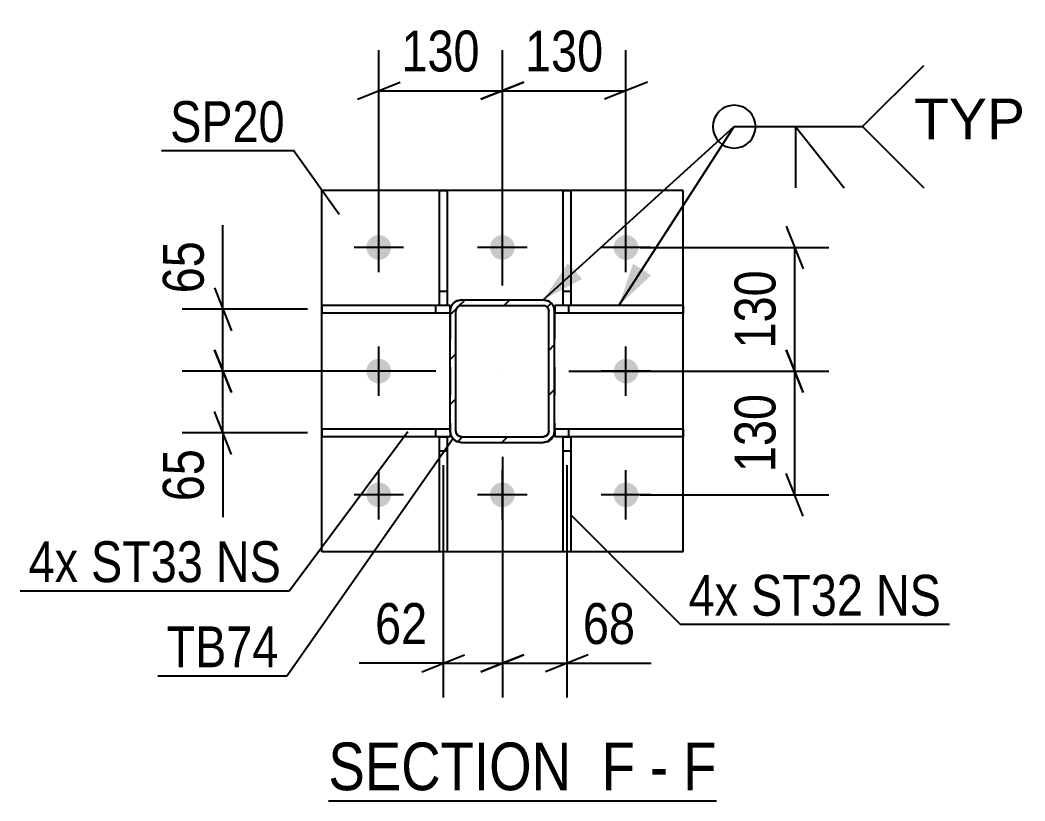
# Model space of a CAD drawing. Header units: millimetres. Extents: x 0 to 841, y 0 to 594.
# Drawn here: x 274.4 to 344.8, y 141.1 to 195.9 of the extents above; entities that cross this region are included whole.
import ezdxf

# ---------------------------------------------------------------- set-up
doc = ezdxf.new("R2010")
doc.units = ezdxf.units.MM
doc.linetypes.add('DXK_LINE_DOT2', pattern=[3.9198, 1.9599, -1.9599])
doc.linetypes.add('DXK_LINE_DOT3', pattern=[5.9187, 2.979, -0.9799, 0.9799, -0.9799])
doc.styles.add('Arial', font='ARIAL.TTF', dxfattribs={"height": 0.2})
doc.styles.add('Arial Narrow', font='ARIALN.TTF', dxfattribs={"height": 0.2})

# ---------------------------------------------------------------- blocks, each defined once
blk = doc.blocks.new('Unknown-318884928-17 - 6093')
at = {"color": 6, "linetype": 'Continuous'}
blk.add_line((296.012, 141.139), (323.228, 141.139), dxfattribs=at)
at = {"color": 0, "linetype": 'Continuous'}
for points in [[(314.12, 141.889), (314.12, 145.389), (296.012, 145.389), (296.012, 141.889)], [(317.512, 141.889), (317.512, 145.389), (315.17, 145.389), (315.17, 141.889)], [(319.837, 141.889), (319.837, 145.389), (318.562, 145.389), (318.562, 141.889)], [(323.228, 141.889), (323.228, 145.389), (320.887, 145.389), (320.887, 141.889)]]:
    blk.add_wipeout(points, dxfattribs=at)
at = {"color": 7, "linetype": 'Continuous', "style": 'Arial Narrow'}
for s, height, p in [('SECTION ', 3.3405, (296.012, 141.889)), ('F', 3.34, (315.17, 141.889)), ('F', 3.34, (320.887, 141.889)), ('-', 3.34, (318.562, 141.889))]:
    blk.add_text(s, height=height, dxfattribs=at).set_placement(p)
blk = doc.blocks.new('Part-318884928-6161 - 6093')
at = {"color": 2, "linetype": 'Continuous'}
for p, q in [((303.798, 175.869), (303.798, 183.929)), ((303.798, 183.929), (304.332, 183.929)), ((304.332, 183.929), (304.331, 175.869)), ((304.331, 175.869), (303.798, 175.869))]:
    blk.add_line(p, q, dxfattribs=at)
at = {"color": 7, "linetype": 'DXK_LINE_DOT2'}
blk.add_line((303.798, 176.869), (304.331, 176.869), dxfattribs=at)
blk = doc.blocks.new('Part-318884928-6119 - 6093')
at = {"color": 2, "linetype": 'Continuous'}
for p, q in [((320.875, 175.862), (311.876, 175.862)), ((311.876, 175.862), (311.876, 175.461)), ((320.875, 175.862), (320.875, 175.329)), ((320.875, 175.329), (311.876, 175.329))]:
    blk.add_line(p, q, dxfattribs=at)
at = {"color": 7, "linetype": 'DXK_LINE_DOT2'}
for p, q in [((311.876, 175.461), (311.876, 175.329)), ((312.876, 175.329), (312.876, 175.862))]:
    blk.add_line(p, q, dxfattribs=at)
blk = doc.blocks.new('Part-318884928-6111 - 6093')
at = {"color": 2, "linetype": 'Continuous'}
for p, q in [((304.542, 167.195), (295.542, 167.196)), ((295.542, 167.196), (295.542, 166.662)), ((304.542, 167.063), (304.542, 166.662)), ((303.799, 166.662), (295.542, 166.662)), ((304.542, 166.662), (304.332, 166.662))]:
    blk.add_line(p, q, dxfattribs=at)
at = {"color": 7, "linetype": 'DXK_LINE_DOT2'}
for p, q in [((303.542, 166.662), (303.542, 167.195)), ((304.542, 167.063), (304.542, 167.195)), ((304.332, 166.662), (303.799, 166.662))]:
    blk.add_line(p, q, dxfattribs=at)
blk = doc.blocks.new('Part-318884928-6151 - 6093')
at = {"color": 2, "linetype": 'Continuous'}
for p, q in [((303.798, 158.596), (303.799, 166.669)), ((303.799, 166.669), (304.332, 166.669)), ((304.332, 166.669), (304.332, 158.596)), ((304.332, 158.596), (303.798, 158.596))]:
    blk.add_line(p, q, dxfattribs=at)
at = {"color": 7, "linetype": 'DXK_LINE_DOT2'}
blk.add_line((303.799, 165.669), (304.332, 165.669), dxfattribs=at)
blk = doc.blocks.new('Part-318884928-6156 - 6093')
at = {"color": 2, "linetype": 'Continuous'}
for p, q in [((312.464, 175.869), (312.465, 183.929)), ((312.465, 183.929), (312.998, 183.929)), ((312.998, 183.929), (312.998, 175.869)), ((312.998, 175.869), (312.464, 175.869))]:
    blk.add_line(p, q, dxfattribs=at)
at = {"color": 7, "linetype": 'DXK_LINE_DOT2'}
blk.add_line((312.464, 176.869), (312.998, 176.869), dxfattribs=at)
blk = doc.blocks.new('Bolt-318884928-6162 - 6093')
at = {"linetype": 'Continuous'}
for points in [[(298.675, 179.93, -1), (300.409, 179.93, -1)], [(307.342, 179.93, -1), (309.075, 179.93, -1)], [(316.009, 179.93, -1), (317.742, 179.93, -1)], [(298.675, 171.263, -1), (300.409, 171.263, -1)], [(316.009, 171.263, -1), (317.742, 171.263, -1)], [(298.675, 162.597, -1), (300.409, 162.597, -1)], [(307.342, 162.597, -1), (309.075, 162.597, -1)], [(316.009, 162.597, -1), (317.742, 162.597, -1)]]:
    blk.add_hatch(color=1, dxfattribs=at).paths.add_polyline_path(points)
at = {"color": 1, "linetype": 'Continuous'}
for p, q in [((299.542, 178.197), (299.542, 181.663)), ((308.209, 178.197), (308.209, 181.663)), ((316.875, 178.197), (316.875, 181.663)), ((301.275, 179.93), (297.809, 179.93)), ((309.942, 179.93), (306.475, 179.93)), ((318.609, 179.93), (315.142, 179.93)), ((299.542, 169.53), (299.542, 172.997)), ((316.875, 169.53), (316.875, 172.997)), ((301.275, 171.263), (297.809, 171.263)), ((318.609, 171.263), (315.142, 171.263)), ((299.542, 160.863), (299.542, 164.33)), ((308.209, 160.863), (308.209, 164.33)), ((316.875, 160.863), (316.875, 164.33)), ((301.275, 162.597), (297.809, 162.597)), ((309.942, 162.597), (306.475, 162.597)), ((318.609, 162.597), (315.142, 162.597))]:
    blk.add_line(p, q, dxfattribs=at)
blk = doc.blocks.new('Part-318884928-6197 - 6093')
at = {"color": 2, "linetype": 'Continuous'}
for p, q in [((304.542, 175.862), (295.542, 175.862)), ((295.542, 175.862), (295.542, 175.329)), ((304.542, 175.463), (304.542, 175.862)), ((304.542, 175.329), (295.542, 175.329))]:
    blk.add_line(p, q, dxfattribs=at)
at = {"color": 7, "linetype": 'DXK_LINE_DOT2'}
for p, q in [((303.542, 175.329), (303.542, 175.862)), ((304.542, 175.463), (304.542, 175.329))]:
    blk.add_line(p, q, dxfattribs=at)
blk = doc.blocks.new('Part-318884928-6202 - 6093')
at = {"color": 2, "linetype": 'Continuous'}
for p, q in [((312.465, 158.596), (312.465, 166.669)), ((312.465, 166.669), (312.998, 166.669)), ((312.998, 166.669), (312.998, 158.596)), ((312.998, 158.596), (312.465, 158.596))]:
    blk.add_line(p, q, dxfattribs=at)
at = {"color": 7, "linetype": 'DXK_LINE_DOT2'}
blk.add_line((312.465, 165.669), (312.998, 165.669), dxfattribs=at)
blk = doc.blocks.new('Part-318884928-6211 - 6093')
at = {"color": 2, "linetype": 'Continuous'}
for p, q in [((320.875, 167.196), (311.876, 167.196)), ((311.876, 167.066), (311.876, 166.662)), ((320.875, 167.196), (320.875, 166.662)), ((312.465, 166.662), (311.876, 166.662)), ((320.875, 166.662), (312.998, 166.662))]:
    blk.add_line(p, q, dxfattribs=at)
at = {"color": 7, "linetype": 'DXK_LINE_DOT2'}
for p, q in [((311.876, 167.196), (311.876, 167.066)), ((312.876, 166.662), (312.876, 167.196)), ((312.998, 166.662), (312.465, 166.662))]:
    blk.add_line(p, q, dxfattribs=at)
blk = doc.blocks.new('Part-318884928-6216 - 6093')
at = {"color": 2, "linetype": 'Continuous'}
for p, q in [((295.542, 158.597), (295.542, 183.93)), ((320.875, 183.93), (295.542, 183.93)), ((320.875, 158.597), (320.875, 183.93)), ((320.875, 158.597), (295.542, 158.597))]:
    blk.add_line(p, q, dxfattribs=at)
blk = doc.blocks.new('Part-318884928-6228 - 6093')
at = {"linetype": 'Continuous'}
h = blk.add_hatch(dxfattribs=at)
h.set_pattern_fill('', scale=0.7, style=0, pattern_type=0)
h.set_pattern_definition([(45, (311.6409, 176.029), (-1.57154, 1.57154), [])])
h.paths.add_polyline_path([(311.814, 175.769), (311.641, 176.029), (311.381, 176.202), (311.075, 176.263), (305.342, 176.263), (305.036, 176.202), (304.776, 176.029), (304.603, 175.769), (304.542, 175.463), (304.542, 167.063), (304.603, 166.757), (304.776, 166.498), (305.036, 166.324), (305.342, 166.263), (311.075, 166.263), (311.381, 166.324), (311.641, 166.498), (311.814, 166.757), (311.875, 167.063), (311.875, 175.463)])
h.paths.add_polyline_path([(311.475, 167.063), (311.445, 166.91), (311.358, 166.78), (311.228, 166.694), (311.075, 166.663), (305.342, 166.663), (305.189, 166.694), (305.059, 166.78), (304.972, 166.91), (304.942, 167.063), (304.942, 175.463), (304.972, 175.616), (305.059, 175.746), (305.189, 175.833), (305.342, 175.863), (311.075, 175.863), (311.228, 175.833), (311.358, 175.746), (311.445, 175.616), (311.475, 175.463)])
at = {"color": 7, "linetype": 'DXK_LINE_DOT2'}
for p, q in [((305.036, 176.202), (305.342, 176.263)), ((305.342, 176.263), (311.075, 176.263)), ((311.075, 176.263), (311.381, 176.202)), ((304.542, 175.463), (304.603, 175.769)), ((304.542, 175.463), (304.542, 167.063)), ((304.972, 175.616), (304.942, 175.463)), ((304.942, 167.063), (304.942, 175.463)), ((305.059, 175.746), (304.972, 175.616)), ((305.189, 175.833), (305.059, 175.746)), ((305.342, 175.863), (305.189, 175.833)), ((305.342, 175.863), (311.075, 175.863)), ((311.228, 175.833), (311.075, 175.863)), ((311.358, 175.746), (311.228, 175.833)), ((311.445, 175.616), (311.358, 175.746)), ((311.475, 175.463), (311.445, 175.616)), ((311.475, 167.063), (311.475, 175.463)), ((311.814, 175.769), (311.875, 175.463)), ((311.875, 175.463), (311.875, 167.063)), ((304.603, 166.757), (304.542, 167.063)), ((304.942, 167.063), (304.972, 166.91)), ((311.445, 166.91), (311.475, 167.063)), ((311.875, 167.063), (311.814, 166.757)), ((304.972, 166.91), (305.059, 166.78)), ((305.342, 166.263), (305.036, 166.324)), ((305.059, 166.78), (305.189, 166.694)), ((305.189, 166.694), (305.342, 166.663)), ((305.342, 166.663), (311.075, 166.663)), ((305.342, 166.263), (311.075, 166.263)), ((311.075, 166.663), (311.228, 166.694)), ((311.381, 166.324), (311.075, 166.263)), ((311.228, 166.694), (311.358, 166.78)), ((311.358, 166.78), (311.445, 166.91))]:
    blk.add_line(p, q, dxfattribs=at)
at = {"color": 2, "linetype": 'Continuous'}
for p, q in [((305.342, 176.263), (305.036, 176.202)), ((305.342, 176.263), (311.075, 176.263)), ((311.381, 176.202), (311.075, 176.263)), ((304.603, 175.769), (304.542, 175.463)), ((304.542, 167.063), (304.542, 175.463)), ((304.942, 175.463), (304.972, 175.616)), ((304.942, 167.063), (304.942, 175.463)), ((304.972, 175.616), (305.059, 175.746)), ((305.059, 175.746), (305.189, 175.833)), ((305.189, 175.833), (305.342, 175.863)), ((305.342, 175.863), (311.075, 175.863)), ((311.075, 175.863), (311.228, 175.833)), ((311.228, 175.833), (311.358, 175.746)), ((311.358, 175.746), (311.445, 175.616)), ((311.445, 175.616), (311.475, 175.463)), ((311.475, 167.063), (311.475, 175.463)), ((311.875, 175.463), (311.814, 175.769)), ((311.875, 167.063), (311.875, 175.463)), ((304.542, 167.063), (304.603, 166.757)), ((304.972, 166.91), (304.942, 167.063)), ((311.475, 167.063), (311.445, 166.91)), ((311.814, 166.757), (311.875, 167.063)), ((305.059, 166.78), (304.972, 166.91)), ((305.036, 166.324), (305.342, 166.263)), ((305.189, 166.694), (305.059, 166.78)), ((305.342, 166.663), (305.189, 166.694)), ((305.342, 166.663), (311.075, 166.663)), ((305.342, 166.263), (311.075, 166.263)), ((311.228, 166.694), (311.075, 166.663)), ((311.075, 166.263), (311.381, 166.324)), ((311.358, 166.78), (311.228, 166.694)), ((311.445, 166.91), (311.358, 166.78))]:
    blk.add_line(p, q, dxfattribs=at)
at = {"color": 7, "linetype": 'DXK_LINE_DOT3'}
blk.add_line((308.209, 171.263), (308.209, 171.263), dxfattribs=at)
at = {"color": 7, "linetype": 'DXK_LINE_DOT2'}
for centre, start, end in [((305.342, 175.463), 112.50001, 157.50001), ((311.075, 175.463), 22.50001, 67.50001), ((305.342, 167.063), 202.50001, 247.50001), ((311.075, 167.063), 292.50001, 337.50001)]:
    blk.add_arc(centre, 0.8, start, end, dxfattribs=at)
at = {"color": 2, "linetype": 'Continuous'}
for centre, start, end in [((305.342, 175.463), 112.50001, 157.50001), ((311.075, 175.463), 22.50001, 67.50001), ((305.342, 167.063), 202.50001, 247.50001), ((311.075, 167.063), 292.50001, 337.50001)]:
    blk.add_arc(centre, 0.8, start, end, dxfattribs=at)
blk = doc.blocks.new('StraightDimension-318884928-6337 - 6093')
at = {"color": 7, "linetype": 'Continuous'}
for p, q in [((308.209, 165.263), (308.209, 148.389)), ((304.065, 164.669), (304.065, 148.389)), ((304.065, 150.789), (298.159, 150.789)), ((304.065, 150.789), (298.159, 150.789)), ((302.565, 150.189), (305.565, 151.389)), ((304.065, 150.789), (308.209, 150.789)), ((309.709, 151.389), (306.709, 150.189))]:
    blk.add_line(p, q, dxfattribs=at)
at = {"color": 0}
blk.add_wipeout([(303.54, 151.539), (303.54, 155.739), (298.684, 155.739), (298.684, 151.539)], dxfattribs=at)
at = {"color": 3, "style": 'Arial Narrow'}
blk.add_text('62', height=2.8633, dxfattribs=at).set_placement((299.284, 152.139))
blk = doc.blocks.new('StraightDimension-318884928-6380 - 6093')
at = {"color": 7, "linetype": 'Continuous'}
for p, q in [((328.103, 181.43), (329.303, 178.43)), ((317.875, 179.93), (331.103, 179.93)), ((328.703, 171.263), (328.703, 179.93)), ((329.303, 169.763), (328.103, 172.763)), ((312.875, 171.263), (331.103, 171.263))]:
    blk.add_line(p, q, dxfattribs=at)
at = {"color": 0}
blk.add_wipeout([(327.953, 178.939), (323.753, 178.939), (323.753, 172.254), (327.953, 172.254)], dxfattribs=at)
at = {"color": 3, "style": 'Arial Narrow'}
blk.add_text('130', height=2.8633, rotation=90.00021, dxfattribs=at).set_placement((327.353, 172.854))
blk = doc.blocks.new('StraightDimension-318884928-6318 - 6093')
at = {"color": 7, "linetype": 'Continuous'}
for p, q in [((299.542, 180.93), (299.542, 193.768)), ((308.209, 177.263), (308.209, 193.768)), ((298.042, 190.318), (301.042, 191.518)), ((299.542, 190.918), (308.209, 190.918)), ((309.709, 191.518), (306.709, 190.318))]:
    blk.add_line(p, q, dxfattribs=at)
at = {"color": 0}
blk.add_wipeout([(307.217, 191.668), (307.217, 195.868), (300.533, 195.868), (300.533, 191.668)], dxfattribs=at)
at = {"color": 3, "style": 'Arial Narrow'}
blk.add_text('130', height=2.8633, dxfattribs=at).set_placement((301.133, 192.268))
blk = doc.blocks.new('StraightDimension-318884928-6327 - 6093')
at = {"color": 7, "linetype": 'Continuous'}
for p, q in [((308.209, 177.263), (308.209, 193.768)), ((316.875, 180.93), (316.875, 193.768)), ((306.709, 190.318), (309.709, 191.518)), ((308.209, 190.918), (316.875, 190.918)), ((318.375, 191.518), (315.375, 190.318))]:
    blk.add_line(p, q, dxfattribs=at)
at = {"color": 0}
blk.add_wipeout([(315.884, 191.668), (315.884, 195.868), (309.2, 195.868), (309.2, 191.668)], dxfattribs=at)
at = {"color": 3, "style": 'Arial Narrow'}
blk.add_text('130', height=2.8633, dxfattribs=at).set_placement((309.8, 192.268))
blk = doc.blocks.new('StraightDimension-318884928-6347 - 6093')
at = {"color": 7, "linetype": 'Continuous'}
for p, q in [((308.209, 165.263), (308.209, 148.389)), ((312.732, 164.669), (312.732, 148.389)), ((306.709, 150.189), (309.709, 151.389)), ((308.209, 150.789), (312.732, 150.789)), ((314.232, 151.389), (311.232, 150.189)), ((312.732, 150.789), (318.638, 150.789)), ((312.732, 150.789), (318.638, 150.789))]:
    blk.add_line(p, q, dxfattribs=at)
at = {"color": 0}
blk.add_wipeout([(318.113, 151.539), (318.113, 155.739), (313.257, 155.739), (313.257, 151.539)], dxfattribs=at)
at = {"color": 3, "style": 'Arial Narrow'}
blk.add_text('68', height=2.8633, dxfattribs=at).set_placement((313.857, 152.139))
blk = doc.blocks.new('StraightDimension-318884928-6357 - 6093')
at = {"color": 7, "linetype": 'Continuous'}
for p, q in [((288.618, 175.596), (288.618, 181.502)), ((288.618, 175.596), (288.618, 181.502)), ((288.018, 177.096), (289.218, 174.096)), ((294.542, 175.596), (285.768, 175.596)), ((288.618, 171.263), (288.618, 175.596)), ((289.218, 169.763), (288.018, 172.763)), ((303.542, 171.263), (285.768, 171.263))]:
    blk.add_line(p, q, dxfattribs=at)
at = {"color": 0}
blk.add_wipeout([(287.868, 180.977), (283.668, 180.977), (283.668, 176.121), (287.868, 176.121)], dxfattribs=at)
at = {"color": 3, "style": 'Arial Narrow'}
blk.add_text('65', height=2.8633, rotation=90.00021, dxfattribs=at).set_placement((287.268, 176.721))
blk = doc.blocks.new('StraightDimension-318884928-6363 - 6093')
at = {"color": 7, "linetype": 'Continuous'}
for p, q in [((288.018, 172.763), (289.218, 169.763)), ((303.542, 171.263), (285.768, 171.263)), ((288.618, 166.929), (288.618, 171.263)), ((289.218, 165.429), (288.018, 168.429)), ((294.542, 166.929), (285.768, 166.929)), ((288.618, 166.929), (288.618, 161.023)), ((288.618, 166.929), (288.618, 161.023))]:
    blk.add_line(p, q, dxfattribs=at)
at = {"color": 0}
blk.add_wipeout([(287.868, 166.404), (283.668, 166.404), (283.668, 161.548), (287.868, 161.548)], dxfattribs=at)
at = {"color": 3, "style": 'Arial Narrow'}
blk.add_text('65', height=2.8633, rotation=90.00021, dxfattribs=at).set_placement((287.268, 162.148))
blk = doc.blocks.new('StraightDimension-318884928-6370 - 6093')
at = {"color": 7, "linetype": 'Continuous'}
for p, q in [((328.103, 172.763), (329.303, 169.763)), ((312.875, 171.263), (331.103, 171.263)), ((328.703, 162.597), (328.703, 171.263)), ((329.303, 161.097), (328.103, 164.097)), ((317.875, 162.597), (331.103, 162.597))]:
    blk.add_line(p, q, dxfattribs=at)
at = {"color": 0}
blk.add_wipeout([(327.953, 170.272), (323.753, 170.272), (323.753, 163.588), (327.953, 163.588)], dxfattribs=at)
at = {"color": 3, "style": 'Arial Narrow'}
blk.add_text('130', height=2.8633, rotation=90.00021, dxfattribs=at).set_placement((327.353, 164.188))
blk = doc.blocks.new('Mark-318884928-6212 - 6093')
at = {"color": 30, "linetype": 'Continuous'}
for p in [(284.316, 186.722), (296.778, 182.244)]:
    blk.add_line(p, (293.555, 186.722), dxfattribs=at)
at = {"color": 0}
blk.add_wipeout([(292.955, 187.322), (292.955, 190.322), (284.916, 190.322), (284.916, 187.322)], dxfattribs=at)
blk.add_wipeout([(292.955, 187.322), (292.955, 190.322), (284.916, 190.322), (284.916, 187.322)], dxfattribs=at)
at = {"color": 3, "style": 'Arial Narrow'}
blk.add_text('SP20', height=2.8633, dxfattribs=at).set_placement((284.916, 187.322))
blk = doc.blocks.new('Mark-318884928-6224 - 6093')
at = {"color": 30, "linetype": 'Continuous'}
for p in [(304.758, 166.547), (284.063, 149.907)]:
    blk.add_line(p, (293.118, 149.907), dxfattribs=at)
at = {"color": 0}
blk.add_wipeout([(292.518, 150.507), (292.518, 153.507), (284.663, 153.507), (284.663, 150.507)], dxfattribs=at)
blk.add_wipeout([(292.518, 150.507), (292.518, 153.507), (284.663, 153.507), (284.663, 150.507)], dxfattribs=at)
at = {"color": 3, "style": 'Arial Narrow'}
blk.add_text('TB74', height=2.8633, dxfattribs=at).set_placement((284.663, 150.507))
blk = doc.blocks.new('WeldMark-318884928-6390 - 6093')
at = {"linetype": 'Continuous'}
for points in [[(313.802, 177.722), (311.075, 176.263), (312.795, 178.833)], [(318.633, 177.976), (316.376, 175.862), (317.372, 178.79)]]:
    blk.add_hatch(color=30, dxfattribs=at).paths.add_polyline_path(points)
at = {"color": 30, "linetype": 'Continuous'}
for p, q in [((311.075, 176.263), (324.468, 188.399)), ((316.376, 175.862), (324.468, 188.399)), ((324.468, 188.399), (333.468, 188.399))]:
    blk.add_line(p, q, dxfattribs=at)
at = {"color": 3, "linetype": 'Continuous'}
for q in [(332.182, 184.113), (328.754, 184.113)]:
    blk.add_line((328.754, 188.399), q, dxfattribs=at)
for start, end in [(90, 270), (270, 90)]:
    blk.add_arc((324.468, 188.399), 1.5, start, end, dxfattribs=at)
at = {"color": 0, "linetype": 'Continuous'}
blk.add_wipeout([(344.843, 187.499), (344.843, 190.499), (337.068, 190.499), (337.068, 187.499)], dxfattribs=at)
blk.add_wipeout([(344.843, 187.499), (344.843, 190.499), (337.068, 190.499), (337.068, 187.499)], dxfattribs=at)
at = {"color": 3, "linetype": 'Continuous'}
for q in [(337.754, 192.685), (337.754, 184.113)]:
    blk.add_line((333.468, 188.399), q, dxfattribs=at)
at = {"color": 3, "linetype": 'Continuous', "style": 'Arial'}
blk.add_text('TYP', height=2.8652, dxfattribs=at).set_placement((337.068, 187.499))
blk = doc.blocks.new('MarkSet-318884928-6443 - 6093')
at = {"color": 30, "linetype": 'Continuous'}
for p, q in [((312.987, 161.206), (320.672, 153.521)), ((320.672, 153.521), (339.563, 153.521))]:
    blk.add_line(p, q, dxfattribs=at)
at = {"color": 0}
for points in [[(324.744, 154.121), (324.744, 157.121), (321.272, 157.121), (321.272, 154.121)], [(333.499, 154.121), (333.499, 157.121), (325.644, 157.121), (325.644, 154.121)], [(338.963, 154.121), (338.963, 157.121), (334.399, 157.121), (334.399, 154.121)]]:
    blk.add_wipeout(points, dxfattribs=at)
for points in [[(324.744, 154.121), (324.744, 157.121), (321.272, 157.121), (321.272, 154.121)], [(333.499, 154.121), (333.499, 157.121), (325.644, 157.121), (325.644, 154.121)], [(338.963, 154.121), (338.963, 157.121), (334.399, 157.121), (334.399, 154.121)]]:
    blk.add_wipeout(points, dxfattribs=at)
at = {"color": 3, "style": 'Arial Narrow'}
for s, p in [('4x', (321.272, 154.121)), ('ST32', (325.644, 154.121)), ('NS', (334.399, 154.121))]:
    blk.add_text(s, height=2.8633, dxfattribs=at).set_placement(p)
blk = doc.blocks.new('MarkSet-318884928-6473 - 6093')
at = {"color": 30, "linetype": 'Continuous'}
for p in [(301.58, 166.998), (274.396, 155.872)]:
    blk.add_line(p, (293.287, 155.872), dxfattribs=at)
at = {"color": 0}
for points in [[(278.468, 156.472), (278.468, 159.472), (274.996, 159.472), (274.996, 156.472)], [(287.223, 156.472), (287.223, 159.472), (279.368, 159.472), (279.368, 156.472)], [(292.687, 156.472), (292.687, 159.472), (288.123, 159.472), (288.123, 156.472)]]:
    blk.add_wipeout(points, dxfattribs=at)
for points in [[(278.468, 156.472), (278.468, 159.472), (274.996, 159.472), (274.996, 156.472)], [(287.223, 156.472), (287.223, 159.472), (279.368, 159.472), (279.368, 156.472)], [(292.687, 156.472), (292.687, 159.472), (288.123, 159.472), (288.123, 156.472)]]:
    blk.add_wipeout(points, dxfattribs=at)
at = {"color": 3, "style": 'Arial Narrow'}
for s, p in [('4x', (274.996, 156.472)), ('ST33', (279.368, 156.472)), ('NS', (288.123, 156.472))]:
    blk.add_text(s, height=2.8633, dxfattribs=at).set_placement(p)

msp = doc.modelspace()

# ---------------------------------------------------------------- block references
for name in ['Part-318884928-6216 - 6093', 'Part-318884928-6161 - 6093', 'Part-318884928-6156 - 6093', 'Bolt-318884928-6162 - 6093', 'Part-318884928-6228 - 6093', 'Part-318884928-6197 - 6093', 'Part-318884928-6119 - 6093', 'Part-318884928-6111 - 6093', 'Part-318884928-6211 - 6093', 'Part-318884928-6151 - 6093', 'Part-318884928-6202 - 6093', 'Unknown-318884928-17 - 6093']:
    msp.add_blockref(name, (0, 0))

# ---------------------------------------------------------------- next in the draw order: block references
for name in ['StraightDimension-318884928-6318 - 6093', 'Mark-318884928-6212 - 6093', 'StraightDimension-318884928-6380 - 6093', 'StraightDimension-318884928-6337 - 6093']:
    msp.add_blockref(name, (0, 0))

# ---------------------------------------------------------------- next in the draw order: block references
for name in ['StraightDimension-318884928-6327 - 6093', 'StraightDimension-318884928-6357 - 6093', 'StraightDimension-318884928-6347 - 6093']:
    msp.add_blockref(name, (0, 0))

# ---------------------------------------------------------------- next in the draw order: block references
for name in ['WeldMark-318884928-6390 - 6093', 'StraightDimension-318884928-6363 - 6093', 'StraightDimension-318884928-6370 - 6093']:
    msp.add_blockref(name, (0, 0))

# ---------------------------------------------------------------- next in the draw order: block references
for name in ['Mark-318884928-6224 - 6093', 'MarkSet-318884928-6443 - 6093']:
    msp.add_blockref(name, (0, 0))

# ---------------------------------------------------------------- next in the draw order: block references
msp.add_blockref('MarkSet-318884928-6473 - 6093', (0, 0))

doc.saveas('drawing.dxf')
